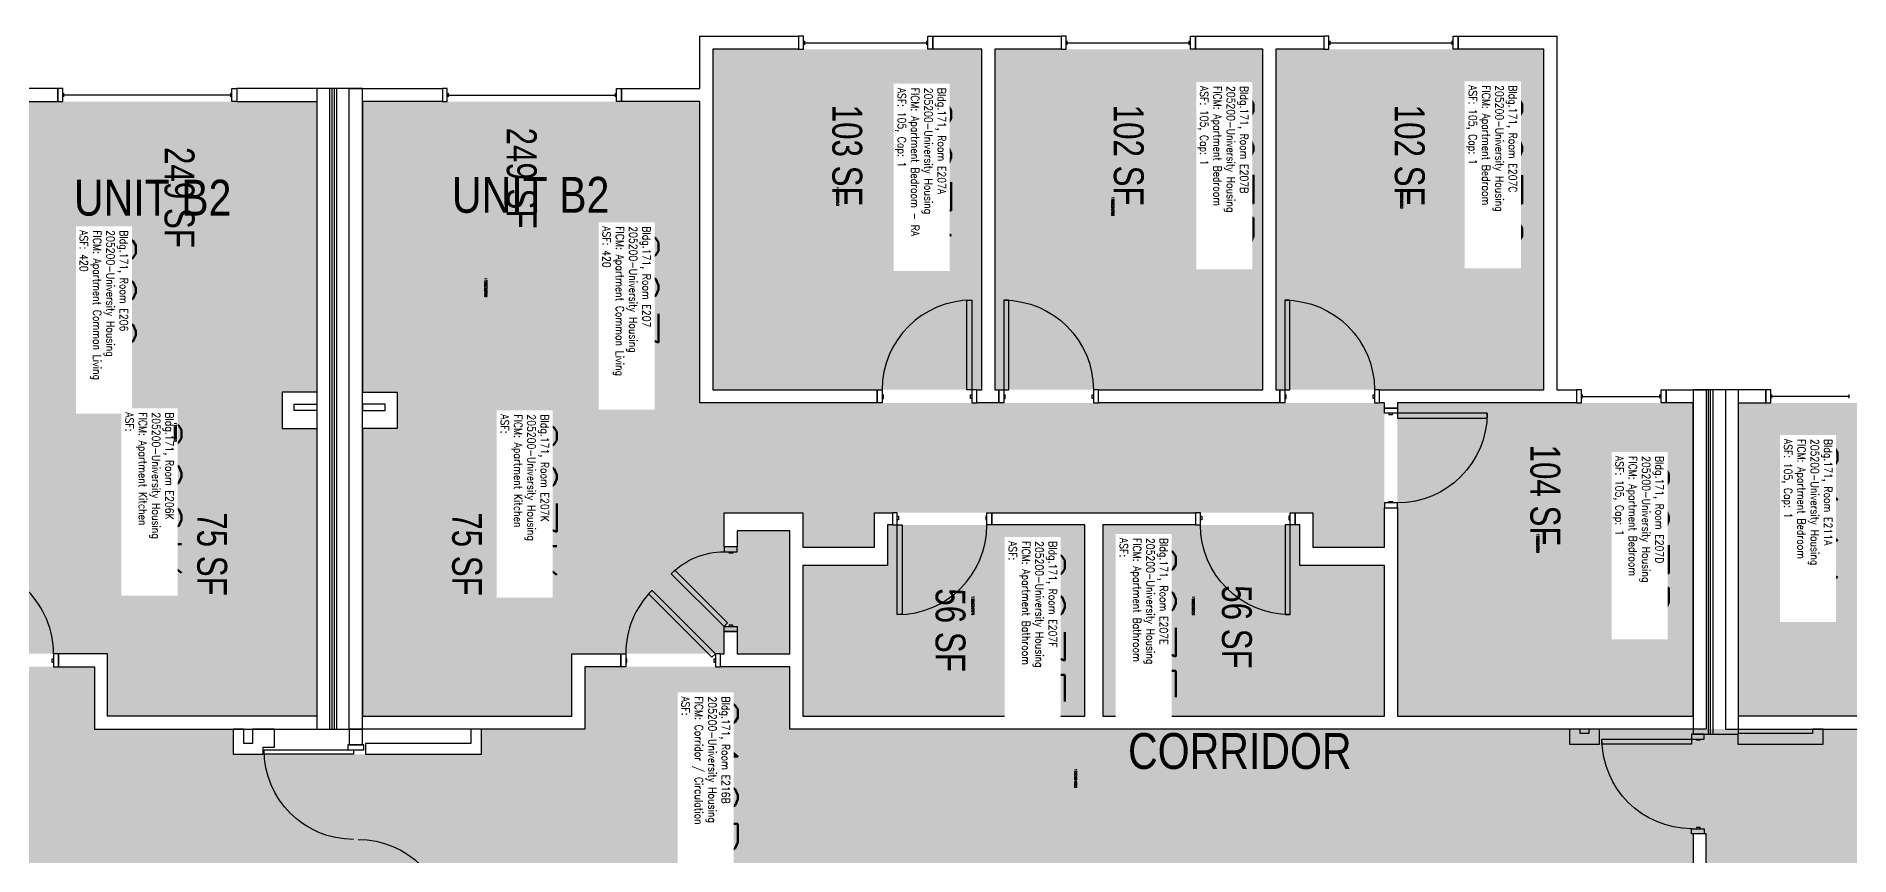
# Model space of a CAD drawing. Header units: inches. Extents: x 9163 to 12690, y -254 to 1312.
# Drawn here: x 10902 to 11631, y 958 to 1288 of the extents above; entities that cross this region are included whole.
import ezdxf
from ezdxf.enums import TextEntityAlignment as Align

# ---------------------------------------------------------------- set-up
doc = ezdxf.new("R2010")
doc.units = ezdxf.units.IN
doc.header["$LTSCALE"] = 48
doc.header["$MEASUREMENT"] = 0
for name, color, linetype in [('A-AREA-IDEN', 1, 'Continuous'), ('A-DOOR', 2, 'Continuous'), ('A-GLAZ', 1, 'Continuous'), ('A-IDEN-RNUM', 7, 'Continuous'), ('A-IDEN-SNUM', 4, 'Continuous'), ('A-IDEN-VNUM', 4, 'Continuous'), ('A-WALL', 5, 'Continuous'), ('AREA-TEXT', 3, 'Continuous'), ('Rooms-Category-Color', 7, 'Continuous'), ('Rooms-College-Color', 7, 'Continuous'), ('Rooms-Department-Color', 7, 'Continuous'), ('Rooms-Division-Color', 7, 'Continuous'), ('Rooms-Information', 7, 'Continuous')]:
    doc.layers.add(name, color=color, linetype=linetype)
doc.styles.add('AREA', font='arial.ttf', dxfattribs={"width": 0.75, "height": 12})
doc.styles.add('ROOMSNUMBER', font='txt.shx', dxfattribs={"height": 0.03})
doc.styles.add('ROOMVNUMBER', font='simplex.shx', dxfattribs={"width": 0.85})
doc.styles.get("Standard").update_dxf_attribs({"font": 'ARIALN.TTF'})

msp = doc.modelspace()

# ---------------------------------------------------------------- hatches: boundary and pattern name
h = msp.add_hatch()
h.set_pattern_fill('ANSI31', color=256, style=0)
h.set_pattern_definition([(135, (11632.31471, 1660.34839), (0.088388348, 0.088388348), [])])
h.paths.add_polyline_path([(11300.84, 1076.4), (11242.11, 1076.4), (11242.11, 1067.19), (11300.84, 1067.19)], flags=9)
at = {"layer": 'Rooms-Category-Color', "linetype": 'Continuous', "true_color": 0x728ef3}
for points in [[(11282.08, 1282.26), (11174.08, 1282.26), (11174.08, 1145.51), (11282.08, 1145.51), (11282.07, 1281.81)], [(11394.96, 1282.26), (11287.33, 1282.26), (11287.32, 1145.52), (11394.96, 1145.51), (11394.94, 1281.81)], [(11400.21, 1282.26), (11507.83, 1282.26), (11507.83, 1145.51), (11400.19, 1145.52), (11400.19, 1281.81)], [(11015.08, 1144.63), (10930.94, 1144.63), (10930.94, 1039.51), (10869.81, 1039.51), (10869.81, 1048.46), (10864.56, 1048.46), (10864.56, 1039.51), (10843.37, 1039.51), (10843.37, 1088.88), (10864.56, 1088.88), (10864.56, 1082.46), (10869.81, 1082.46), (10869.81, 1096.13), (10838.12, 1096.13), (10838.12, 1082.26), (10809.37, 1082.26), (10809.37, 1096.13), (10633.33, 1096.13), (10633.33, 1082.26), (10604.58, 1082.26), (10604.58, 1140.26), (10879.58, 1140.26), (10879.58, 1261.26), (11015.08, 1261.26)], [(11033.33, 1144.63), (11117.48, 1144.63), (11117.48, 1039.51), (11178.6, 1039.51), (11178.6, 1048.46), (11183.85, 1048.46), (11183.85, 1039.51), (11205.05, 1039.51), (11205.05, 1088.88), (11183.85, 1088.88), (11183.85, 1082.46), (11178.6, 1082.46), (11178.6, 1096.13), (11210.3, 1096.13), (11210.3, 1082.26), (11239.05, 1082.26), (11239.05, 1096.13), (11415.08, 1096.13), (11415.08, 1082.26), (11443.83, 1082.26), (11443.83, 1140.26), (11168.83, 1140.26), (11168.83, 1261.26), (11033.33, 1261.26)], [(10930.94, 1014.51), (10930.94, 1144.63), (11001.08, 1144.63), (11001.08, 1130.01), (11015.08, 1130.01), (11015.08, 1014.51)], [(11117.48, 1014.51), (11117.48, 1144.63), (11047.33, 1144.63), (11047.33, 1130.01), (11033.33, 1130.01), (11033.33, 1014.51)], [(11567.82, 1014.51), (11567.83, 1140.26), (11449.08, 1140.26), (11449.08, 1014.51)], [(11586.1, 1014.51), (11586.08, 1140.26), (11704.83, 1140.26), (11704.83, 1014.51)], [(11323.43, 1014.51), (11210.3, 1014.51), (11210.3, 1075.01), (11244.3, 1075.01), (11244.3, 1091.26), (11323.44, 1091.26)], [(11409.82, 1091.26), (11330.69, 1091.26), (11330.69, 1014.51), (11443.82, 1014.51), (11443.83, 1075.01), (11409.83, 1075.01)]]:
    msp.add_hatch(color=171, dxfattribs=at).paths.add_polyline_path(points)
at = {"layer": 'Rooms-Category-Color', "linetype": 'Continuous', "true_color": 0xadadad}
for points in [[(9544.69, 22.24), (9691.06, 169.49), (9691.77, 170.2), (9676.92, 185.05), (9743.84, 251.97), (9761.52, 234.29), (9819.73, 292.51), (9802.05, 310.18), (10318.82, 826.95), (10336.49, 809.27), (10394.71, 867.48), (10377.03, 885.16), (10443.95, 952.08), (10554.07, 841.95), (10632.39, 920.61), (10981.46, 920.61), (10981.46, 930.68), (10998.08, 930.68), (10998.08, 926.93), (11027.46, 926.93), (11029.83, 999.18), (10981.46, 999.18), (10981.46, 1009.26), (10925.69, 1009.26), (10925.69, 1034.26), (10843.37, 1034.26), (10843.37, 1009.26), (10416.27, 1009.26), (10206, 798.98), (10188.32, 816.66), (10130.11, 758.45), (10147.79, 740.77), (9631.02, 224.01), (9613.34, 241.68), (9555.13, 183.47), (9572.81, 165.79), (9505.89, 98.87), (9517.47, 87.29), (9506.15, 75.98), (9498.72, 68.54), (9513.59, 53.35)], [(11567.83, 1009.26), (11205.05, 1009.26), (11205.05, 1034.26), (11122.73, 1034.26), (11122.73, 1009.26), (11081.21, 1009.26), (11081.21, 999.18), (11029.83, 999.18), (11027.46, 926.93), (11069.21, 926.93), (11069.21, 930.68), (11081.21, 930.68), (11081.21, 920.62), (11134.61, 920.63), (11134.58, 949.26), (11241.71, 949.26), (11241.71, 829.5), (11322.13, 829.5), (11340.08, 829.5), (11340.08, 949.88), (11559.83, 949.88), (11559.83, 949.26), (11567.83, 949.26), (11567.83, 1009.26)], [(11567.83, 1009.26), (11567.83, 967.25), (11573.08, 967.25), (11573.08, 955.26), (11586.08, 955.26), (11586.08, 949.26), (11718.14, 949.26), (11718.14, 925.25), (11979.46, 925.25), (11979.46, 949.26), (12351.33, 949.26), (12351.33, 915.16), (12326.33, 915.16), (12326.33, 856.04), (12351.33, 856.04), (12351.33, 233.63), (12411.33, 233.63), (12411.33, 271.26), (12411.33, 837.54), (12436.33, 837.54), (12436.33, 919.86), (12411.33, 919.86), (12411.33, 1009.26), (12297.55, 1009.26), (12297.55, 1034.26), (12215.23, 1034.26), (12215.23, 1009.26), (12031.19, 1009.26), (12031.19, 1034.26), (11948.87, 1034.26), (11948.87, 1009.26)]]:
    msp.add_hatch(color=253, dxfattribs=at).paths.add_polyline_path(points)
at = {"layer": 'Rooms-College-Color', "linetype": 'Continuous', "true_color": 0xadadad}
for points in [[(11282.08, 1282.26), (11174.08, 1282.26), (11174.08, 1145.51), (11282.08, 1145.51), (11282.07, 1281.81)], [(11394.96, 1282.26), (11287.33, 1282.26), (11287.32, 1145.52), (11394.96, 1145.51), (11394.94, 1281.81)], [(11400.21, 1282.26), (11507.83, 1282.26), (11507.83, 1145.51), (11400.19, 1145.52), (11400.19, 1281.81)], [(11015.08, 1144.63), (10930.94, 1144.63), (10930.94, 1039.51), (10869.81, 1039.51), (10869.81, 1048.46), (10864.56, 1048.46), (10864.56, 1039.51), (10843.37, 1039.51), (10843.37, 1088.88), (10864.56, 1088.88), (10864.56, 1082.46), (10869.81, 1082.46), (10869.81, 1096.13), (10838.12, 1096.13), (10838.12, 1082.26), (10809.37, 1082.26), (10809.37, 1096.13), (10633.33, 1096.13), (10633.33, 1082.26), (10604.58, 1082.26), (10604.58, 1140.26), (10879.58, 1140.26), (10879.58, 1261.26), (11015.08, 1261.26)], [(11033.33, 1144.63), (11117.48, 1144.63), (11117.48, 1039.51), (11178.6, 1039.51), (11178.6, 1048.46), (11183.85, 1048.46), (11183.85, 1039.51), (11205.05, 1039.51), (11205.05, 1088.88), (11183.85, 1088.88), (11183.85, 1082.46), (11178.6, 1082.46), (11178.6, 1096.13), (11210.3, 1096.13), (11210.3, 1082.26), (11239.05, 1082.26), (11239.05, 1096.13), (11415.08, 1096.13), (11415.08, 1082.26), (11443.83, 1082.26), (11443.83, 1140.26), (11168.83, 1140.26), (11168.83, 1261.26), (11033.33, 1261.26)], [(10930.94, 1014.51), (10930.94, 1144.63), (11001.08, 1144.63), (11001.08, 1130.01), (11015.08, 1130.01), (11015.08, 1014.51)], [(11117.48, 1014.51), (11117.48, 1144.63), (11047.33, 1144.63), (11047.33, 1130.01), (11033.33, 1130.01), (11033.33, 1014.51)], [(11567.82, 1014.51), (11567.83, 1140.26), (11449.08, 1140.26), (11449.08, 1014.51)], [(11586.1, 1014.51), (11586.08, 1140.26), (11704.83, 1140.26), (11704.83, 1014.51)], [(11323.43, 1014.51), (11210.3, 1014.51), (11210.3, 1075.01), (11244.3, 1075.01), (11244.3, 1091.26), (11323.44, 1091.26)], [(11409.82, 1091.26), (11330.69, 1091.26), (11330.69, 1014.51), (11443.82, 1014.51), (11443.83, 1075.01), (11409.83, 1075.01)], [(9544.69, 22.24), (9691.06, 169.49), (9691.77, 170.2), (9676.92, 185.05), (9743.84, 251.97), (9761.52, 234.29), (9819.73, 292.51), (9802.05, 310.18), (10318.82, 826.95), (10336.49, 809.27), (10394.71, 867.48), (10377.03, 885.16), (10443.95, 952.08), (10554.07, 841.95), (10632.39, 920.61), (10981.46, 920.61), (10981.46, 930.68), (10998.08, 930.68), (10998.08, 926.93), (11027.46, 926.93), (11029.83, 999.18), (10981.46, 999.18), (10981.46, 1009.26), (10925.69, 1009.26), (10925.69, 1034.26), (10843.37, 1034.26), (10843.37, 1009.26), (10416.27, 1009.26), (10206, 798.98), (10188.32, 816.66), (10130.11, 758.45), (10147.79, 740.77), (9631.02, 224.01), (9613.34, 241.68), (9555.13, 183.47), (9572.81, 165.79), (9505.89, 98.87), (9517.47, 87.29), (9506.15, 75.98), (9498.72, 68.54), (9513.59, 53.35)], [(11567.83, 1009.26), (11205.05, 1009.26), (11205.05, 1034.26), (11122.73, 1034.26), (11122.73, 1009.26), (11081.21, 1009.26), (11081.21, 999.18), (11029.83, 999.18), (11027.46, 926.93), (11069.21, 926.93), (11069.21, 930.68), (11081.21, 930.68), (11081.21, 920.62), (11134.61, 920.63), (11134.58, 949.26), (11241.71, 949.26), (11241.71, 829.5), (11322.13, 829.5), (11340.08, 829.5), (11340.08, 949.88), (11559.83, 949.88), (11559.83, 949.26), (11567.83, 949.26), (11567.83, 1009.26)], [(11567.83, 1009.26), (11567.83, 967.25), (11573.08, 967.25), (11573.08, 955.26), (11586.08, 955.26), (11586.08, 949.26), (11718.14, 949.26), (11718.14, 925.25), (11979.46, 925.25), (11979.46, 949.26), (12351.33, 949.26), (12351.33, 915.16), (12326.33, 915.16), (12326.33, 856.04), (12351.33, 856.04), (12351.33, 233.63), (12411.33, 233.63), (12411.33, 271.26), (12411.33, 837.54), (12436.33, 837.54), (12436.33, 919.86), (12411.33, 919.86), (12411.33, 1009.26), (12297.55, 1009.26), (12297.55, 1034.26), (12215.23, 1034.26), (12215.23, 1009.26), (12031.19, 1009.26), (12031.19, 1034.26), (11948.87, 1034.26), (11948.87, 1009.26)]]:
    msp.add_hatch(color=253, dxfattribs=at).paths.add_polyline_path(points)
at = {"layer": 'Rooms-Department-Color', "linetype": 'Continuous', "true_color": 0x604aed}
for points in [[(11282.08, 1282.26), (11174.08, 1282.26), (11174.08, 1145.51), (11282.08, 1145.51), (11282.07, 1281.81)], [(11394.96, 1282.26), (11287.33, 1282.26), (11287.32, 1145.52), (11394.96, 1145.51), (11394.94, 1281.81)], [(11400.21, 1282.26), (11507.83, 1282.26), (11507.83, 1145.51), (11400.19, 1145.52), (11400.19, 1281.81)], [(11015.08, 1144.63), (10930.94, 1144.63), (10930.94, 1039.51), (10869.81, 1039.51), (10869.81, 1048.46), (10864.56, 1048.46), (10864.56, 1039.51), (10843.37, 1039.51), (10843.37, 1088.88), (10864.56, 1088.88), (10864.56, 1082.46), (10869.81, 1082.46), (10869.81, 1096.13), (10838.12, 1096.13), (10838.12, 1082.26), (10809.37, 1082.26), (10809.37, 1096.13), (10633.33, 1096.13), (10633.33, 1082.26), (10604.58, 1082.26), (10604.58, 1140.26), (10879.58, 1140.26), (10879.58, 1261.26), (11015.08, 1261.26)], [(11033.33, 1144.63), (11117.48, 1144.63), (11117.48, 1039.51), (11178.6, 1039.51), (11178.6, 1048.46), (11183.85, 1048.46), (11183.85, 1039.51), (11205.05, 1039.51), (11205.05, 1088.88), (11183.85, 1088.88), (11183.85, 1082.46), (11178.6, 1082.46), (11178.6, 1096.13), (11210.3, 1096.13), (11210.3, 1082.26), (11239.05, 1082.26), (11239.05, 1096.13), (11415.08, 1096.13), (11415.08, 1082.26), (11443.83, 1082.26), (11443.83, 1140.26), (11168.83, 1140.26), (11168.83, 1261.26), (11033.33, 1261.26)], [(10930.94, 1014.51), (10930.94, 1144.63), (11001.08, 1144.63), (11001.08, 1130.01), (11015.08, 1130.01), (11015.08, 1014.51)], [(11117.48, 1014.51), (11117.48, 1144.63), (11047.33, 1144.63), (11047.33, 1130.01), (11033.33, 1130.01), (11033.33, 1014.51)], [(11567.82, 1014.51), (11567.83, 1140.26), (11449.08, 1140.26), (11449.08, 1014.51)], [(11586.1, 1014.51), (11586.08, 1140.26), (11704.83, 1140.26), (11704.83, 1014.51)], [(11323.43, 1014.51), (11210.3, 1014.51), (11210.3, 1075.01), (11244.3, 1075.01), (11244.3, 1091.26), (11323.44, 1091.26)], [(11409.82, 1091.26), (11330.69, 1091.26), (11330.69, 1014.51), (11443.82, 1014.51), (11443.83, 1075.01), (11409.83, 1075.01)]]:
    msp.add_hatch(color=173, dxfattribs=at).paths.add_polyline_path(points)
at = {"layer": 'Rooms-Department-Color', "linetype": 'Continuous', "true_color": 0xacacac}
for points in [[(9544.69, 22.24), (9691.06, 169.49), (9691.77, 170.2), (9676.92, 185.05), (9743.84, 251.97), (9761.52, 234.29), (9819.73, 292.51), (9802.05, 310.18), (10318.82, 826.95), (10336.49, 809.27), (10394.71, 867.48), (10377.03, 885.16), (10443.95, 952.08), (10554.07, 841.95), (10632.39, 920.61), (10981.46, 920.61), (10981.46, 930.68), (10998.08, 930.68), (10998.08, 926.93), (11027.46, 926.93), (11029.83, 999.18), (10981.46, 999.18), (10981.46, 1009.26), (10925.69, 1009.26), (10925.69, 1034.26), (10843.37, 1034.26), (10843.37, 1009.26), (10416.27, 1009.26), (10206, 798.98), (10188.32, 816.66), (10130.11, 758.45), (10147.79, 740.77), (9631.02, 224.01), (9613.34, 241.68), (9555.13, 183.47), (9572.81, 165.79), (9505.89, 98.87), (9517.47, 87.29), (9506.15, 75.98), (9498.72, 68.54), (9513.59, 53.35)], [(11567.83, 1009.26), (11205.05, 1009.26), (11205.05, 1034.26), (11122.73, 1034.26), (11122.73, 1009.26), (11081.21, 1009.26), (11081.21, 999.18), (11029.83, 999.18), (11027.46, 926.93), (11069.21, 926.93), (11069.21, 930.68), (11081.21, 930.68), (11081.21, 920.62), (11134.61, 920.63), (11134.58, 949.26), (11241.71, 949.26), (11241.71, 829.5), (11322.13, 829.5), (11340.08, 829.5), (11340.08, 949.88), (11559.83, 949.88), (11559.83, 949.26), (11567.83, 949.26), (11567.83, 1009.26)], [(11567.83, 1009.26), (11567.83, 967.25), (11573.08, 967.25), (11573.08, 955.26), (11586.08, 955.26), (11586.08, 949.26), (11718.14, 949.26), (11718.14, 925.25), (11979.46, 925.25), (11979.46, 949.26), (12351.33, 949.26), (12351.33, 915.16), (12326.33, 915.16), (12326.33, 856.04), (12351.33, 856.04), (12351.33, 233.63), (12411.33, 233.63), (12411.33, 271.26), (12411.33, 837.54), (12436.33, 837.54), (12436.33, 919.86), (12411.33, 919.86), (12411.33, 1009.26), (12297.55, 1009.26), (12297.55, 1034.26), (12215.23, 1034.26), (12215.23, 1009.26), (12031.19, 1009.26), (12031.19, 1034.26), (11948.87, 1034.26), (11948.87, 1009.26)]]:
    msp.add_hatch(color=253, dxfattribs=at).paths.add_polyline_path(points)
at = {"layer": 'Rooms-Division-Color', "linetype": 'Continuous', "true_color": 0x604aed}
for points in [[(11282.08, 1282.26), (11174.08, 1282.26), (11174.08, 1145.51), (11282.08, 1145.51), (11282.07, 1281.81)], [(11394.96, 1282.26), (11287.33, 1282.26), (11287.32, 1145.52), (11394.96, 1145.51), (11394.94, 1281.81)], [(11400.21, 1282.26), (11507.83, 1282.26), (11507.83, 1145.51), (11400.19, 1145.52), (11400.19, 1281.81)], [(11015.08, 1144.63), (10930.94, 1144.63), (10930.94, 1039.51), (10869.81, 1039.51), (10869.81, 1048.46), (10864.56, 1048.46), (10864.56, 1039.51), (10843.37, 1039.51), (10843.37, 1088.88), (10864.56, 1088.88), (10864.56, 1082.46), (10869.81, 1082.46), (10869.81, 1096.13), (10838.12, 1096.13), (10838.12, 1082.26), (10809.37, 1082.26), (10809.37, 1096.13), (10633.33, 1096.13), (10633.33, 1082.26), (10604.58, 1082.26), (10604.58, 1140.26), (10879.58, 1140.26), (10879.58, 1261.26), (11015.08, 1261.26)], [(11033.33, 1144.63), (11117.48, 1144.63), (11117.48, 1039.51), (11178.6, 1039.51), (11178.6, 1048.46), (11183.85, 1048.46), (11183.85, 1039.51), (11205.05, 1039.51), (11205.05, 1088.88), (11183.85, 1088.88), (11183.85, 1082.46), (11178.6, 1082.46), (11178.6, 1096.13), (11210.3, 1096.13), (11210.3, 1082.26), (11239.05, 1082.26), (11239.05, 1096.13), (11415.08, 1096.13), (11415.08, 1082.26), (11443.83, 1082.26), (11443.83, 1140.26), (11168.83, 1140.26), (11168.83, 1261.26), (11033.33, 1261.26)], [(10930.94, 1014.51), (10930.94, 1144.63), (11001.08, 1144.63), (11001.08, 1130.01), (11015.08, 1130.01), (11015.08, 1014.51)], [(11117.48, 1014.51), (11117.48, 1144.63), (11047.33, 1144.63), (11047.33, 1130.01), (11033.33, 1130.01), (11033.33, 1014.51)], [(11567.82, 1014.51), (11567.83, 1140.26), (11449.08, 1140.26), (11449.08, 1014.51)], [(11586.1, 1014.51), (11586.08, 1140.26), (11704.83, 1140.26), (11704.83, 1014.51)], [(11323.43, 1014.51), (11210.3, 1014.51), (11210.3, 1075.01), (11244.3, 1075.01), (11244.3, 1091.26), (11323.44, 1091.26)], [(11409.82, 1091.26), (11330.69, 1091.26), (11330.69, 1014.51), (11443.82, 1014.51), (11443.83, 1075.01), (11409.83, 1075.01)]]:
    msp.add_hatch(color=173, dxfattribs=at).paths.add_polyline_path(points)
at = {"layer": 'Rooms-Division-Color', "linetype": 'Continuous', "true_color": 0xadadad}
for points in [[(9544.69, 22.24), (9691.06, 169.49), (9691.77, 170.2), (9676.92, 185.05), (9743.84, 251.97), (9761.52, 234.29), (9819.73, 292.51), (9802.05, 310.18), (10318.82, 826.95), (10336.49, 809.27), (10394.71, 867.48), (10377.03, 885.16), (10443.95, 952.08), (10554.07, 841.95), (10632.39, 920.61), (10981.46, 920.61), (10981.46, 930.68), (10998.08, 930.68), (10998.08, 926.93), (11027.46, 926.93), (11029.83, 999.18), (10981.46, 999.18), (10981.46, 1009.26), (10925.69, 1009.26), (10925.69, 1034.26), (10843.37, 1034.26), (10843.37, 1009.26), (10416.27, 1009.26), (10206, 798.98), (10188.32, 816.66), (10130.11, 758.45), (10147.79, 740.77), (9631.02, 224.01), (9613.34, 241.68), (9555.13, 183.47), (9572.81, 165.79), (9505.89, 98.87), (9517.47, 87.29), (9506.15, 75.98), (9498.72, 68.54), (9513.59, 53.35)], [(11567.83, 1009.26), (11205.05, 1009.26), (11205.05, 1034.26), (11122.73, 1034.26), (11122.73, 1009.26), (11081.21, 1009.26), (11081.21, 999.18), (11029.83, 999.18), (11027.46, 926.93), (11069.21, 926.93), (11069.21, 930.68), (11081.21, 930.68), (11081.21, 920.62), (11134.61, 920.63), (11134.58, 949.26), (11241.71, 949.26), (11241.71, 829.5), (11322.13, 829.5), (11340.08, 829.5), (11340.08, 949.88), (11559.83, 949.88), (11559.83, 949.26), (11567.83, 949.26), (11567.83, 1009.26)], [(11567.83, 1009.26), (11567.83, 967.25), (11573.08, 967.25), (11573.08, 955.26), (11586.08, 955.26), (11586.08, 949.26), (11718.14, 949.26), (11718.14, 925.25), (11979.46, 925.25), (11979.46, 949.26), (12351.33, 949.26), (12351.33, 915.16), (12326.33, 915.16), (12326.33, 856.04), (12351.33, 856.04), (12351.33, 233.63), (12411.33, 233.63), (12411.33, 271.26), (12411.33, 837.54), (12436.33, 837.54), (12436.33, 919.86), (12411.33, 919.86), (12411.33, 1009.26), (12297.55, 1009.26), (12297.55, 1034.26), (12215.23, 1034.26), (12215.23, 1009.26), (12031.19, 1009.26), (12031.19, 1034.26), (11948.87, 1034.26), (11948.87, 1009.26)]]:
    msp.add_hatch(color=253, dxfattribs=at).paths.add_polyline_path(points)

# ---------------------------------------------------------------- linework, layer by layer
at = {"layer": 'A-DOOR'}
for p, q in [((11531.21, 1003.26), (11531.21, 1005.26)), ((11531.21, 1005.26), (11567.21, 1005.26)), ((11572.21, 1007.26), (11567.21, 1007.26)), ((11567.21, 1007.26), (11567.21, 1005.26)), ((11567.21, 1005.26), (11567.21, 1003.26)), ((11567.21, 1005.26), (11572.21, 1005.26)), ((11569.21, 1004.76), (11569.21, 1005.26)), ((11569.21, 1005.26), (11570.71, 1005.26)), ((11570.71, 1005.26), (11570.71, 1004.76)), ((11572.21, 1005.26), (11572.21, 1007.26)), ((10993.83, 999.18), (10993.83, 1000.93)), ((10993.83, 1000.93), (11029.83, 1000.93)), ((11029.83, 999.18), (10993.83, 999.18)), ((11033.96, 1002.93), (11027.46, 1002.93)), ((11027.46, 1002.93), (11027.46, 1000.93)), ((11027.46, 1000.93), (11033.96, 1000.93)), ((11029.83, 1000.93), (11029.83, 999.18)), ((11033.96, 1000.93), (11033.96, 1002.93)), ((11567.21, 1003.26), (11531.21, 1003.26)), ((11570.71, 1004.76), (11569.21, 1004.76)), ((11567.21, 967.25), (11567.21, 969.26)), ((11567.21, 969.26), (11572.21, 969.26)), ((11570.71, 969.76), (11569.21, 969.76)), ((11569.21, 969.76), (11569.21, 969.26)), ((11569.21, 969.26), (11570.71, 969.26)), ((11570.71, 969.26), (11570.71, 969.76)), ((11572.21, 969.26), (11572.21, 967.25)), ((11572.21, 967.25), (11567.21, 967.25))]:
    msp.add_line(p, q, dxfattribs=at)
for points in [[(11278.08, 1145.51), (11276.08, 1145.51), (11276.08, 1181.51), (11278.08, 1181.51)], [(11290.96, 1145.51), (11292.96, 1145.51), (11292.96, 1181.51), (11290.96, 1181.51)], [(11403.83, 1145.51), (11405.83, 1145.51), (11405.83, 1181.51), (11403.83, 1181.51)], [(11242.08, 1140.26), (11240.08, 1140.26), (11240.08, 1145.51), (11242.08, 1145.51)], [(11278.08, 1140.26), (11280.08, 1140.26), (11280.08, 1145.51), (11278.08, 1145.51)], [(11290.96, 1140.26), (11288.96, 1140.26), (11288.96, 1145.51), (11290.96, 1145.51)], [(11326.96, 1140.26), (11328.96, 1140.26), (11328.96, 1145.51), (11326.96, 1145.51)], [(11403.83, 1140.26), (11401.83, 1140.26), (11401.83, 1145.51), (11403.83, 1145.51)], [(11439.83, 1140.26), (11441.83, 1140.26), (11441.83, 1145.51), (11439.83, 1145.51)], [(11242.08, 1142.01), (11242.58, 1142.01), (11242.58, 1143.51), (11242.08, 1143.51)], [(11278.08, 1142.01), (11277.58, 1142.01), (11277.58, 1143.51), (11278.08, 1143.51)], [(11290.96, 1142.01), (11291.46, 1142.01), (11291.46, 1143.51), (11290.96, 1143.51)], [(11326.96, 1142.01), (11326.46, 1142.01), (11326.46, 1143.51), (11326.96, 1143.51)], [(11403.83, 1142.01), (11404.33, 1142.01), (11404.33, 1143.51), (11403.83, 1143.51)], [(11439.83, 1142.01), (11439.33, 1142.01), (11439.33, 1143.51), (11439.83, 1143.51)], [(11443.83, 1136.13), (11443.83, 1138.13), (11449.08, 1138.13), (11449.08, 1136.13)], [(11445.58, 1136.13), (11445.58, 1135.63), (11447.08, 1135.63), (11447.08, 1136.13)], [(11449.08, 1136.13), (11449.08, 1134.13), (11485.08, 1134.13), (11485.08, 1136.13)], [(11443.83, 1100.13), (11443.83, 1098.13), (11449.08, 1098.13), (11449.08, 1100.13)], [(11445.58, 1100.13), (11445.58, 1100.63), (11447.08, 1100.63), (11447.08, 1100.13)], [(11248.19, 1096.13), (11246.19, 1096.13), (11246.19, 1091.26), (11248.19, 1091.26)], [(11248.19, 1094.76), (11248.69, 1094.76), (11248.69, 1093.26), (11248.19, 1093.26)], [(11284.19, 1094.76), (11283.69, 1094.76), (11283.69, 1093.26), (11284.19, 1093.26)], [(11284.19, 1096.13), (11286.19, 1096.13), (11286.19, 1091.26), (11284.19, 1091.26)], [(11369.94, 1096.13), (11367.94, 1096.13), (11367.94, 1091.26), (11369.94, 1091.26)], [(11369.94, 1094.76), (11370.44, 1094.76), (11370.44, 1093.26), (11369.94, 1093.26)], [(11405.94, 1094.76), (11405.44, 1094.76), (11405.44, 1093.26), (11405.94, 1093.26)], [(11405.94, 1096.13), (11407.94, 1096.13), (11407.94, 1091.26), (11405.94, 1091.26)], [(11248.19, 1091.26), (11250.19, 1091.26), (11250.19, 1055.26), (11248.19, 1055.26)], [(11405.94, 1091.26), (11403.94, 1091.26), (11403.94, 1055.26), (11405.94, 1055.26)], [(11183.85, 1080.46), (11183.85, 1082.46), (11178.6, 1082.46), (11178.6, 1080.46)], [(11182.1, 1080.46), (11182.1, 1079.96), (11180.6, 1079.96), (11180.6, 1080.46)], [(11178.6, 1050.46), (11180.02, 1051.87), (11158.8, 1073.08), (11157.39, 1071.67)], [(11175.11, 1039.51), (11173.7, 1038.09), (11148.24, 1063.55), (11149.66, 1064.96)], [(11183.85, 1050.46), (11183.85, 1048.46), (11178.6, 1048.46), (11178.6, 1050.46)], [(11182.1, 1050.46), (11182.1, 1050.96), (11180.6, 1050.96), (11180.6, 1050.46)], [(10909.3, 1036.01), (10908.8, 1036.01), (10908.8, 1037.51), (10909.3, 1037.51)], [(10909.3, 1034.26), (10911.3, 1034.26), (10911.3, 1039.51), (10909.3, 1039.51)], [(11139.11, 1034.26), (11137.11, 1034.26), (11137.11, 1039.51), (11139.11, 1039.51)], [(11139.11, 1036.01), (11139.61, 1036.01), (11139.61, 1037.51), (11139.11, 1037.51)], [(11175.11, 1036.01), (11174.61, 1036.01), (11174.61, 1037.51), (11175.11, 1037.51)], [(11175.11, 1034.26), (11177.11, 1034.26), (11177.11, 1039.51), (11175.11, 1039.51)]]:
    msp.add_lwpolyline(points, close=True, dxfattribs=at)
for centre, start, end in [((11278.08, 1145.51), 90, 180), ((11248.19, 1091.26), 270, 0), ((10873.3, 1039.51), 0, 45), ((11175.11, 1039.51), 135, 180)]:
    msp.add_arc(centre, 36, start, end, dxfattribs=at)
at = {"layer": 'A-DOOR', "extrusion": (0, 0, -1)}
for centre, radius, start, end in [((-11290.96, 1145.51), 36, 90, 180), ((-11403.83, 1145.51), 36, 90, 180), ((-11449.08, 1136.13), 36, 180, 270), ((-11405.94, 1091.26), 36, 270, 0), ((-11178.6, 1050.46), 30, 45, 90), ((-11567.21, 1005.26), 36, 270, 0), ((-11029.83, 1000.93), 36, 270, 360), ((-11031.58, 928.93), 36, 90, 180)]:
    msp.add_arc(centre, radius, start, end, dxfattribs=at)
at = {"layer": 'A-GLAZ'}
for p, q in [((11210.99, 1284.13), (11210.99, 1285.63)), ((11210.99, 1284.88), (11259.99, 1284.88)), ((11259.99, 1284.13), (11259.99, 1285.63)), ((11316.46, 1284.13), (11316.46, 1285.63)), ((11316.46, 1284.88), (11365.46, 1284.88)), ((11365.46, 1284.13), (11365.46, 1285.63)), ((11421.98, 1284.13), (11421.98, 1285.63)), ((11421.98, 1284.88), (11470.98, 1284.88)), ((11470.98, 1284.13), (11470.98, 1285.63)), ((10913.47, 1263.13), (10913.47, 1264.63)), ((10980.47, 1263.88), (10913.47, 1263.88)), ((10980.47, 1263.13), (10980.47, 1264.63)), ((11067.95, 1263.13), (11067.95, 1264.63)), ((11067.95, 1263.88), (11134.95, 1263.88)), ((11134.95, 1263.13), (11134.95, 1264.63)), ((11523.45, 1142.13), (11523.45, 1143.63)), ((11554.45, 1142.13), (11554.45, 1143.63)), ((11599.46, 1142.13), (11599.46, 1143.63)), ((11630.46, 1142.13), (11630.46, 1143.63)), ((11523.45, 1142.88), (11554.45, 1142.88)), ((11630.46, 1142.88), (11599.46, 1142.88))]:
    msp.add_line(p, q, dxfattribs=at)
for points in [[(11210.49, 1287.51), (11208.49, 1287.51), (11208.49, 1282.26), (11210.49, 1282.26)], [(11260.49, 1287.51), (11262.49, 1287.51), (11262.49, 1282.26), (11260.49, 1282.26)], [(11315.96, 1287.51), (11313.96, 1287.51), (11313.96, 1282.26), (11315.96, 1282.26)], [(11365.96, 1287.51), (11367.96, 1287.51), (11367.96, 1282.26), (11365.96, 1282.26)], [(11421.48, 1287.51), (11419.48, 1287.51), (11419.48, 1282.26), (11421.48, 1282.26)], [(11471.48, 1287.51), (11473.48, 1287.51), (11473.48, 1282.26), (11471.48, 1282.26)], [(10912.97, 1266.51), (10910.97, 1266.51), (10910.97, 1261.26), (10912.97, 1261.26)], [(10980.97, 1266.51), (10982.97, 1266.51), (10982.97, 1261.26), (10980.97, 1261.26)], [(11067.45, 1266.51), (11065.45, 1266.51), (11065.45, 1261.26), (11067.45, 1261.26)], [(11135.45, 1266.51), (11137.45, 1266.51), (11137.45, 1261.26), (11135.45, 1261.26)], [(11522.95, 1145.51), (11520.95, 1145.51), (11520.95, 1140.26), (11522.95, 1140.26)], [(11554.95, 1145.51), (11556.95, 1145.51), (11556.95, 1140.26), (11554.95, 1140.26)], [(11598.96, 1145.51), (11596.96, 1145.51), (11596.96, 1140.26), (11598.96, 1140.26)]]:
    msp.add_lwpolyline(points, close=True, dxfattribs=at)
at = {"layer": 'A-WALL'}
for p, q in [((11168.83, 1287.51), (11208.49, 1287.51)), ((11168.83, 1266.51), (11168.83, 1287.51)), ((11208.49, 1282.26), (11174.08, 1282.26)), ((11174.08, 1282.26), (11174.08, 1145.51)), ((11208.49, 1287.51), (11208.49, 1282.26)), ((11262.49, 1287.51), (11313.96, 1287.51)), ((11262.49, 1282.26), (11262.49, 1287.51)), ((11282.08, 1282.26), (11262.49, 1282.26)), ((11282.08, 1145.51), (11282.08, 1282.26)), ((11313.96, 1282.26), (11287.33, 1282.26)), ((11287.33, 1282.26), (11287.33, 1145.51)), ((11313.96, 1287.51), (11313.96, 1282.26)), ((11367.96, 1282.26), (11367.96, 1287.51)), ((11367.96, 1287.51), (11419.48, 1287.51)), ((11394.96, 1282.26), (11367.96, 1282.26)), ((11394.96, 1145.51), (11394.96, 1282.26)), ((11400.21, 1282.26), (11400.21, 1145.51)), ((11419.48, 1282.26), (11400.21, 1282.26)), ((11419.48, 1287.51), (11419.48, 1282.26)), ((11473.48, 1287.51), (11513.08, 1287.51)), ((11473.48, 1282.26), (11473.48, 1287.51)), ((11507.83, 1282.26), (11473.48, 1282.26)), ((11507.83, 1145.51), (11507.83, 1282.26)), ((11513.08, 1287.51), (11513.08, 1145.51)), ((10910.97, 1266.51), (10879.58, 1266.51)), ((10879.58, 1261.26), (10910.97, 1261.26)), ((10910.97, 1261.26), (10910.97, 1266.51)), ((11020.33, 1266.51), (10982.97, 1266.51)), ((10982.97, 1266.51), (10982.97, 1261.26)), ((10982.97, 1261.26), (11015.08, 1261.26)), ((11015.08, 1266.51), (11015.08, 1009.26)), ((11033.33, 1266.51), (11015.08, 1266.51)), ((11015.08, 1261.26), (11015.08, 1144.63)), ((11020.33, 1009.26), (11020.33, 1266.51)), ((11021.08, 1266.51), (11021.08, 1009.26)), ((11022.08, 1009.26), (11022.08, 1266.51)), ((11023.08, 1009.26), (11023.08, 1266.51)), ((11028.08, 1266.51), (11065.45, 1266.51)), ((11028.08, 1009.26), (11028.08, 1266.51)), ((11033.33, 1009.26), (11033.33, 1266.51)), ((11065.45, 1261.26), (11033.33, 1261.26)), ((11033.33, 1261.26), (11033.33, 1144.63)), ((11065.45, 1266.51), (11065.45, 1261.26)), ((11137.45, 1266.51), (11168.83, 1266.51)), ((11137.45, 1261.26), (11137.45, 1266.51)), ((11168.83, 1261.26), (11137.45, 1261.26)), ((11168.83, 1140.26), (11168.83, 1261.26)), ((11001.08, 1144.63), (11001.08, 1130.01)), ((11015.08, 1144.63), (11001.08, 1144.63)), ((11033.33, 1144.63), (11047.33, 1144.63)), ((11047.33, 1144.63), (11047.33, 1130.01)), ((11174.08, 1145.51), (11240.08, 1145.51)), ((11240.08, 1145.51), (11240.08, 1140.26)), ((11280.08, 1145.51), (11282.08, 1145.51)), ((11280.08, 1140.26), (11280.08, 1145.51)), ((11287.33, 1145.51), (11288.96, 1145.51)), ((11288.96, 1145.51), (11288.96, 1140.26)), ((11328.96, 1145.51), (11394.96, 1145.51)), ((11328.96, 1140.26), (11328.96, 1145.51)), ((11400.21, 1145.51), (11401.83, 1145.51)), ((11401.83, 1145.51), (11401.83, 1140.26)), ((11441.83, 1145.51), (11507.83, 1145.51)), ((11441.83, 1140.26), (11441.83, 1145.51)), ((11513.08, 1145.51), (11520.95, 1145.51)), ((11520.95, 1145.51), (11520.95, 1140.26)), ((11556.95, 1145.51), (11573.08, 1145.51)), ((11556.95, 1140.26), (11556.95, 1145.51)), ((11567.83, 1145.51), (11567.83, 1007.26)), ((11586.08, 1145.51), (11567.83, 1145.51)), ((11573.08, 1145.51), (11573.08, 1009.26)), ((11573.83, 1145.51), (11573.83, 1007.26)), ((11574.83, 1007.26), (11574.83, 1145.51)), ((11575.83, 1007.26), (11575.83, 1145.51)), ((11596.96, 1145.51), (11580.83, 1145.51)), ((11580.83, 1145.51), (11580.83, 1009.26)), ((11586.08, 1007.26), (11586.08, 1145.51)), ((11596.96, 1140.26), (11596.96, 1145.51)), ((11005.96, 1137.26), (11005.96, 1139.76)), ((11005.96, 1139.76), (11015.08, 1139.76)), ((11015.08, 1137.26), (11005.96, 1137.26)), ((11015.08, 1139.76), (11015.08, 1137.26)), ((11033.33, 1139.76), (11033.33, 1137.26)), ((11042.46, 1139.76), (11033.33, 1139.76)), ((11033.33, 1137.26), (11042.46, 1137.26)), ((11042.46, 1137.26), (11042.46, 1139.76)), ((11240.08, 1140.26), (11168.83, 1140.26)), ((11288.96, 1140.26), (11280.08, 1140.26)), ((11401.83, 1140.26), (11328.96, 1140.26)), ((11443.83, 1140.26), (11441.83, 1140.26)), ((11443.83, 1138.13), (11443.83, 1140.26)), ((11449.08, 1138.13), (11443.83, 1138.13)), ((11512.46, 1140.26), (11449.08, 1140.26)), ((11449.08, 1140.26), (11449.08, 1138.13)), ((11520.95, 1140.26), (11512.46, 1140.26)), ((11567.83, 1140.26), (11556.95, 1140.26)), ((11567.83, 1014.51), (11567.83, 1140.26)), ((11586.08, 1140.26), (11596.96, 1140.26)), ((11586.08, 1014.51), (11586.08, 1140.26)), ((11001.08, 1130.01), (11015.08, 1130.01)), ((11015.08, 1130.01), (11015.08, 1014.51)), ((11033.33, 1130.01), (11033.33, 1014.51)), ((11047.33, 1130.01), (11033.33, 1130.01)), ((11178.6, 1096.13), (11210.3, 1096.13)), ((11178.6, 1082.46), (11178.6, 1096.13)), ((11210.3, 1096.13), (11210.3, 1082.26)), ((11239.05, 1096.13), (11246.19, 1096.13)), ((11239.05, 1082.26), (11239.05, 1096.13)), ((11246.19, 1096.13), (11246.19, 1091.26)), ((11286.19, 1096.13), (11367.94, 1096.13)), ((11286.19, 1091.26), (11286.19, 1096.13)), ((11367.94, 1096.13), (11367.94, 1091.26)), ((11407.94, 1096.13), (11415.08, 1096.13)), ((11407.94, 1091.26), (11407.94, 1096.13)), ((11415.08, 1096.13), (11415.08, 1082.26)), ((11443.83, 1095.51), (11443.83, 1098.13)), ((11443.83, 1098.13), (11449.08, 1098.13)), ((11443.83, 1082.26), (11443.83, 1095.51)), ((11449.08, 1098.13), (11449.08, 1095.51)), ((11449.08, 1095.51), (11449.08, 1014.51)), ((11205.05, 1088.88), (11183.85, 1088.88)), ((11183.85, 1088.88), (11183.85, 1082.46)), ((11205.05, 1039.51), (11205.05, 1088.88)), ((11246.19, 1091.26), (11244.3, 1091.26)), ((11244.3, 1091.26), (11244.3, 1075.01)), ((11323.44, 1091.26), (11286.19, 1091.26)), ((11323.44, 1014.51), (11323.44, 1091.26)), ((11367.94, 1091.26), (11330.69, 1091.26)), ((11330.69, 1091.26), (11330.69, 1014.51)), ((11409.83, 1091.26), (11407.94, 1091.26)), ((11409.83, 1075.01), (11409.83, 1091.26)), ((11183.85, 1082.46), (11178.6, 1082.46)), ((11210.3, 1082.26), (11239.05, 1082.26)), ((11415.08, 1082.26), (11443.83, 1082.26)), ((11244.3, 1075.01), (11210.3, 1075.01)), ((11210.3, 1075.01), (11210.3, 1014.51)), ((11443.83, 1075.01), (11409.83, 1075.01)), ((11443.83, 1014.51), (11443.83, 1075.01)), ((11178.6, 1039.51), (11178.6, 1048.46)), ((11178.6, 1048.46), (11183.85, 1048.46)), ((11183.85, 1048.46), (11183.85, 1039.51)), ((10930.94, 1039.51), (10911.3, 1039.51)), ((10911.3, 1039.51), (10911.3, 1034.26)), ((10930.94, 1014.51), (10930.94, 1039.51)), ((11117.48, 1039.51), (11137.11, 1039.51)), ((11117.48, 1014.51), (11117.48, 1039.51)), ((11137.11, 1039.51), (11137.11, 1034.26)), ((11177.11, 1039.51), (11178.6, 1039.51)), ((11177.11, 1034.26), (11177.11, 1039.51)), ((11183.85, 1039.51), (11205.05, 1039.51)), ((10911.3, 1034.26), (10925.69, 1034.26)), ((10925.69, 1034.26), (10925.69, 1009.26)), ((11137.11, 1034.26), (11122.73, 1034.26)), ((11122.73, 1034.26), (11122.73, 1009.26)), ((11205.05, 1034.26), (11177.11, 1034.26)), ((11205.05, 1009.26), (11205.05, 1034.26)), ((11015.08, 1014.51), (10930.94, 1014.51)), ((11033.33, 1014.51), (11117.48, 1014.51)), ((11210.3, 1014.51), (11323.44, 1014.51)), ((11330.69, 1014.51), (11443.83, 1014.51)), ((11449.08, 1014.51), (11567.83, 1014.51)), ((11704.83, 1014.51), (11586.08, 1014.51)), ((10925.69, 1009.26), (11020.33, 1009.26)), ((10985.71, 1009.26), (10981.46, 1009.26)), ((10981.46, 1009.26), (10981.46, 999.18)), ((10985.71, 1003.43), (10985.71, 1009.26)), ((10989.21, 1009.26), (10989.21, 1003.43)), ((10998.08, 1009.26), (10989.21, 1009.26)), ((10998.08, 1002.01), (10998.08, 1009.26)), ((11015.08, 1009.26), (11033.33, 1009.26)), ((11028.08, 1009.26), (11028.08, 1002.93)), ((11033.33, 1009.26), (11028.08, 1009.26)), ((11122.73, 1009.26), (11028.08, 1009.26)), ((11033.33, 1002.93), (11033.33, 1009.26)), ((11081.21, 1009.26), (11076.96, 1009.26)), ((11076.96, 1009.26), (11076.96, 1003.43)), ((11081.21, 999.18), (11081.21, 1009.26)), ((11444.46, 1009.26), (11205.05, 1009.26)), ((11573.08, 1009.26), (11444.46, 1009.26)), ((11522.46, 1009.26), (11518.21, 1009.26)), ((11518.21, 1009.26), (11518.21, 1003.26)), ((11522.46, 1007.51), (11522.46, 1009.26)), ((11525.96, 1007.51), (11522.46, 1007.51)), ((11530.21, 1009.26), (11525.96, 1009.26)), ((11525.96, 1009.26), (11525.96, 1007.51)), ((11530.21, 1003.26), (11530.21, 1009.26)), ((11567.83, 1007.26), (11586.08, 1007.26)), ((11580.83, 1009.26), (11709.46, 1009.26)), ((11615.79, 1007.51), (11585.71, 1007.51)), ((11585.71, 1007.51), (11585.71, 1003.26)), ((11620.04, 1009.26), (11615.79, 1009.26)), ((11615.79, 1009.26), (11615.79, 1007.51)), ((11620.04, 1003.26), (11620.04, 1009.26)), ((10981.46, 999.18), (10993.46, 999.18)), ((10989.21, 1003.43), (10985.71, 1003.43)), ((10993.46, 999.18), (10993.46, 1002.01)), ((10993.46, 1002.01), (10998.08, 1002.01)), ((11028.08, 1002.93), (11033.33, 1002.93)), ((11076.96, 1003.43), (11034.58, 1003.43)), ((11034.58, 1003.43), (11034.58, 999.18)), ((11034.58, 999.18), (11081.21, 999.18)), ((11518.21, 1003.26), (11530.21, 1003.26)), ((11585.71, 1003.26), (11620.04, 1003.26)), ((11567.83, 967.25), (11567.83, 955.26)), ((11573.08, 967.25), (11567.83, 967.25)), ((11573.08, 955.26), (11573.08, 967.25))]:
    msp.add_line(p, q, dxfattribs=at)

# ---------------------------------------------------------------- texts
at = {"layer": 'A-AREA-IDEN'}
for s, p in [('UNIT B2', (11100.92, 1216.62)), ('UNIT B2', (10949.12, 1215.48)), ('CORRIDOR', (11385.75, 993.26))]:
    msp.add_text(s, height=14.4, dxfattribs=at).set_placement(p, align=Align.CENTER)
at = {"layer": 'A-IDEN-RNUM', "style": 'ROOMSNUMBER', "width": 0.85}
for s, p in [('0207-A0', (11224.23, 1223.22)), ('0207-C0', (11450.79, 1222.21)), ('0207-B0', (11334.74, 1219.2)), ('0207-00', (11082.92, 1186.62)), ('0206-00', (10931.97, 1184.39)), ('0206-K0', (10958.18, 1128.53)), ('0207-K0', (11090.48, 1127.29)), ('0207-D0', (11505.43, 1083.87)), ('0207-F0', (11278.5, 1058.85)), ('0207-E0', (11367.08, 1058.85)), ('0216-B0', (11319.82, 989.5))]:
    msp.add_text(s, height=1, rotation=270, dxfattribs=at).set_placement(p, align=Align.MIDDLE_CENTER)
at = {"layer": 'A-IDEN-SNUM', "style": 'ROOMSNUMBER', "width": 0.85}
for s, p in [('1710E207A0', (11224.23, 1223.22)), ('1710E207C0', (11450.79, 1222.21)), ('1710E207B0', (11334.74, 1219.2)), ('1710E20600', (10931.97, 1184.39)), ('1710E20700', (11082.92, 1186.62)), ('1710E206K0', (10958.18, 1128.53)), ('1710E207K0', (11090.48, 1127.29)), ('1710E207D0', (11505.43, 1083.87)), ('1710E207F0', (11278.5, 1058.85)), ('1710E207E0', (11367.08, 1058.85)), ('1710E216B0', (11319.82, 989.5))]:
    msp.add_text(s, height=1, rotation=270, dxfattribs=at).set_placement(p, align=Align.MIDDLE_CENTER)
at = {"layer": 'A-IDEN-VNUM', "style": 'ROOMVNUMBER', "width": 0.85}
for s, p in [('207A', (11258.53, 1232.21)), ('207B', (11380.02, 1233.84)), ('207C', (11487.9, 1233.71)), ('206', (10931.12, 1185.48)), ('207', (11141.08, 1186.62)), ('206K', (10949.44, 1102.77)), ('207K', (11100.15, 1101.96)), ('211A', (11614.54, 1094.84)), ('207D', (11546.84, 1085.22)), ('207F', (11304.17, 1051.52)), ('207E', (11348.75, 1052.78)), ('216B', (11172.82, 990.5))]:
    msp.add_text(s, height=22.5, rotation=270, dxfattribs=at).set_placement(p, align=Align.MIDDLE_CENTER)
at = {"layer": 'AREA-TEXT', "linetype": 'Continuous', "style": 'AREA', "width": 0.75}
for s, p in [('103 SF', (11228.08, 1239.75)), ('102 SF', (11341.14, 1239.75)), ('102 SF', (11454.01, 1239.75)), ('249 SF', (11097.34, 1230.56)), ('249 SF', (10959.9, 1222.76)), ('104 SF', (11508.46, 1103.25)), ('75 SF', (10973.01, 1079.57)), ('75 SF', (11075.4, 1079.57)), ('56 SF', (11269.56, 1049.01)), ('56 SF', (11384.57, 1050.27))]:
    msp.add_text(s, height=12, rotation=270, dxfattribs=at).set_placement(p, align=Align.MIDDLE_CENTER)

# ---------------------------------------------------------------- next in the draw order: texts
at = {"layer": 'Rooms-Information', "linetype": 'Continuous', "width": 72, "attachment_point": 7, "rotation": 270, "style": 'ROOMVNUMBER', "bg_fill": 3, "box_fill_scale": 1.5, "bg_fill_color": 256, "bg_fill_true_color": 13158600, "bg_fill_transparency": 0}
for s, insert, char_height in [('Bldg.171, Room E207A^M^J205200-University Housing^M^JFICM: Apartment Bedroom - RA^M^JASF: 105, Cap: 1', (11247.28, 1266.82), 3.21429), ('Bldg.171, Room E207B^M^J205200-University Housing^M^JFICM: Apartment Bedroom^M^JASF: 105, Cap: 1', (11368.77, 1267.54), 3.2143), ('Bldg.171, Room E207C^M^J205200-University Housing^M^JFICM: Apartment Bedroom^M^JASF: 105, Cap: 1', (11476.65, 1267.86), 3.2143), ('Bldg.171, Room E207^M^J205200-University Housing^M^JFICM: Apartment Common Living^M^JASF: 420', (11129.83, 1211.21), 3.2143), ('Bldg.171, Room E206K^M^J205200-University Housing^M^JFICM: Apartment Kitchen^M^JASF: ', (10938.19, 1136.47), 3.2143), ('Bldg.171, Room E207K^M^J205200-University Housing^M^JFICM: Apartment Kitchen^M^JASF: ', (11088.9, 1135.66), 3.2143), ('Bldg.171, Room E211A^M^J205200-University Housing^M^JFICM: Apartment Bedroom^M^JASF: 105, Cap: 1', (11603.29, 1125.81), 3.2143), ('Bldg.171, Room E207D^M^J205200-University Housing^M^JFICM: Apartment Bedroom^M^JASF: 105, Cap: 1', (11535.59, 1118.92), 3.2143), ('Bldg.171, Room E207F^M^J205200-University Housing^M^JFICM: Apartment Bathroom^M^JASF: ', (11292.92, 1084.76), 3.2143), ('Bldg.171, Room E207E^M^J205200-University Housing^M^JFICM: Apartment Bathroom^M^JASF: ', (11337.5, 1086.03), 3.2143), ('Bldg.171, Room E216B^M^J205200-University Housing^M^JFICM: Corridor / Circulation^M^JASF: ', (11161.57, 1022.38), 3.2143)]:
    msp.add_mtext(s, dxfattribs=dict(at, insert=insert, char_height=char_height))

# ---------------------------------------------------------------- next in the draw order: texts
at = {"layer": 'Rooms-Information', "linetype": 'Continuous', "insert": (10919.87, 1209.61), "char_height": 3.2143, "width": 72, "attachment_point": 7, "rotation": 270, "style": 'ROOMVNUMBER', "bg_fill": 3, "box_fill_scale": 1.5, "bg_fill_color": 256, "bg_fill_true_color": 13158600, "bg_fill_transparency": 0}
msp.add_mtext('Bldg.171, Room E206^M^J205200-University Housing^M^JFICM: Apartment Common Living^M^JASF: 420', dxfattribs=at)

doc.saveas('drawing.dxf')
